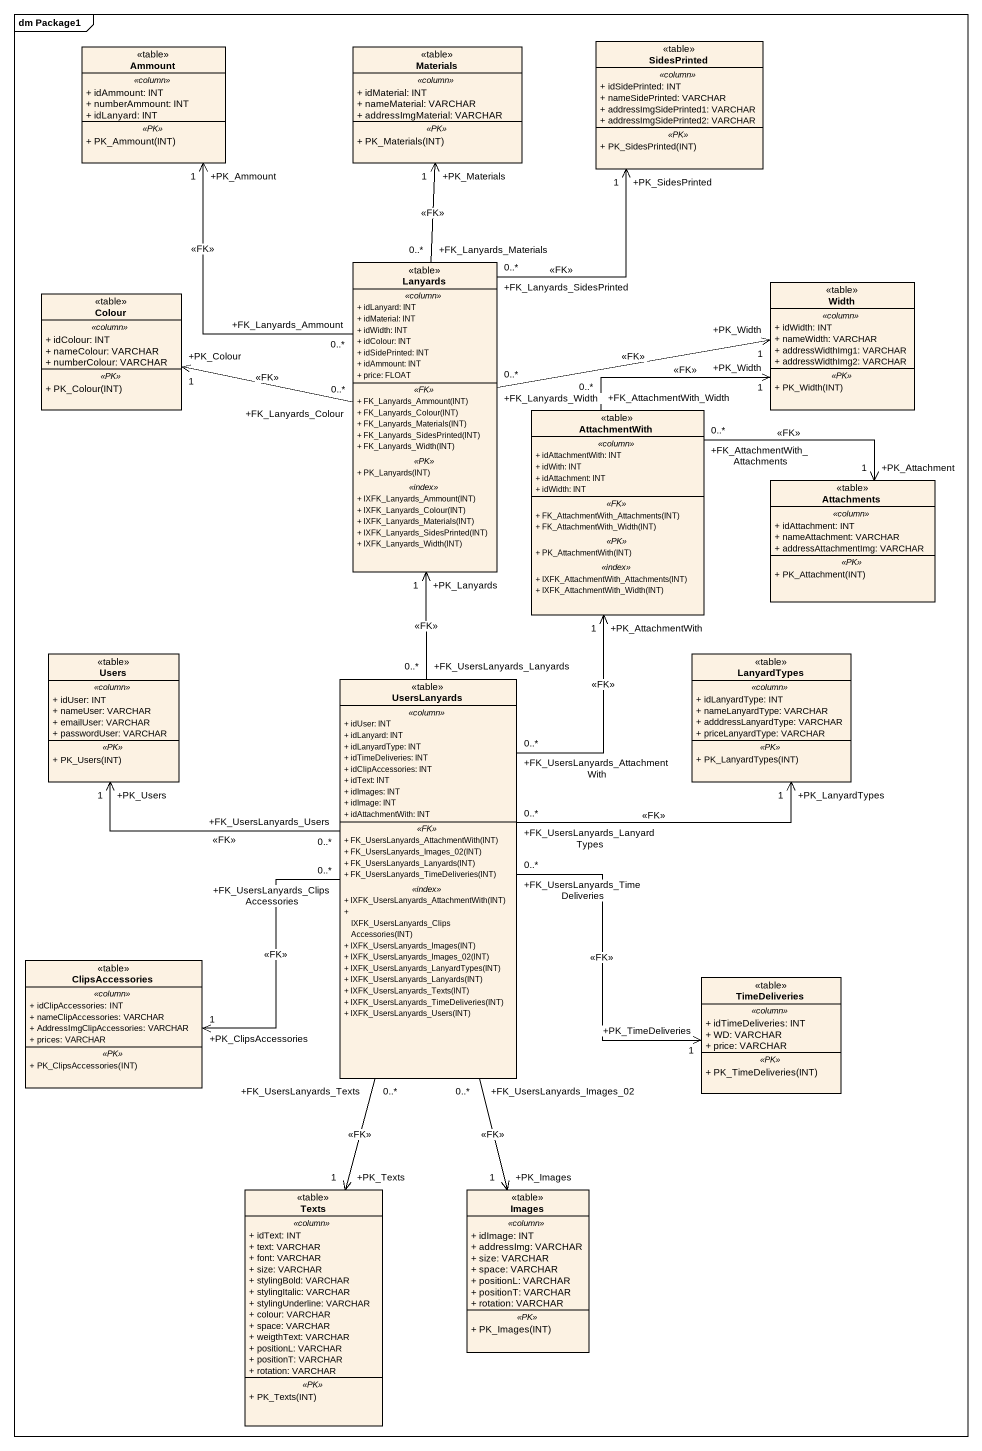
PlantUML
@startuml
mainframe dm Package1
hide circle
hide empty members
skinparam classAttributeIconSize 0
class Ammount <<table>> {
  .. <<column>> ..
  + idAmmount: INT
  + numberAmmount: INT
  + idLanyard: INT
  .. <<PK>> ..
  + PK_Ammount(INT)
}
class Materials <<table>> {
  .. <<column>> ..
  + idMaterial: INT
  + nameMaterial: VARCHAR
  + addressImgMaterial: VARCHAR
  .. <<PK>> ..
  + PK_Materials(INT)
}
class SidesPrinted <<table>> {
  .. <<column>> ..
  + idSidePrinted: INT
  + nameSidePrinted: VARCHAR
  + addressImgSidePrinted1: VARCHAR
  + addressImgSidePrinted2: VARCHAR
  .. <<PK>> ..
  + PK_SidesPrinted(INT)
}
class Colour <<table>> {
  .. <<column>> ..
  + idColour: INT
  + nameColour: VARCHAR
  + numberColour: VARCHAR
  .. <<PK>> ..
  + PK_Colour(INT)
}
class Lanyards <<table>> {
  .. <<column>> ..
  + idLanyard: INT
  + idMaterial: INT
  + idWidth: INT
  + idColour: INT
  + idSidePrinted: INT
  + idAmmount: INT
  + price: FLOAT
  .. <<FK>> ..
  + FK_Lanyards_Ammount(INT)
  + FK_Lanyards_Colour(INT)
  + FK_Lanyards_Materials(INT)
  + FK_Lanyards_SidesPrinted(INT)
  + FK_Lanyards_Width(INT)
  .. <<PK>> ..
  + PK_Lanyards(INT)
  .. <<index>> ..
  + IXFK_Lanyards_Ammount(INT)
  + IXFK_Lanyards_Colour(INT)
  + IXFK_Lanyards_Materials(INT)
  + IXFK_Lanyards_SidesPrinted(INT)
  + IXFK_Lanyards_Width(INT)
}
class Width <<table>> {
  .. <<column>> ..
  + idWidth: INT
  + nameWidth: VARCHAR
  + addressWidthImg1: VARCHAR
  + addressWidthImg2: VARCHAR
  .. <<PK>> ..
  + PK_Width(INT)
}
class AttachmentWith <<table>> {
  .. <<column>> ..
  + idAttachmentWith: INT
  + idWith: INT
  + idAttachment: INT
  + idWidth: INT
  .. <<FK>> ..
  + FK_AttachmentWith_Attachments(INT)
  + FK_AttachmentWith_Width(INT)
  .. <<PK>> ..
  + PK_AttachmentWith(INT)
  .. <<index>> ..
  + IXFK_AttachmentWith_Attachments(INT)
  + IXFK_AttachmentWith_Width(INT)
}
class Attachments <<table>> {
  .. <<column>> ..
  + idAttachment: INT
  + nameAttachment: VARCHAR
  + addressAttachmentImg: VARCHAR
  .. <<PK>> ..
  + PK_Attachment(INT)
}
class Users <<table>> {
  .. <<column>> ..
  + idUser: INT
  + nameUser: VARCHAR
  + emailUser: VARCHAR
  + passwordUser: VARCHAR
  .. <<PK>> ..
  + PK_Users(INT)
}
class LanyardTypes <<table>> {
  .. <<column>> ..
  + idLanyardType: INT
  + nameLanyardType: VARCHAR
  + adddressLanyardType: VARCHAR
  + priceLanyardType: VARCHAR
  .. <<PK>> ..
  + PK_LanyardTypes(INT)
}
class UsersLanyards <<table>> {
  .. <<column>> ..
  + idUser: INT
  + idLanyard: INT
  + idLanyardType: INT
  + idTimeDeliveries: INT
  + idClipAccessories: INT
  + idText: INT
  + idImages: INT
  + idImage: INT
  + idAttachmentWith: INT
  .. <<FK>> ..
  + FK_UsersLanyards_AttachmentWith(INT)
  + FK_UsersLanyards_Images_02(INT)
  + FK_UsersLanyards_Lanyards(INT)
  + FK_UsersLanyards_TimeDeliveries(INT)
  .. <<index>> ..
  + IXFK_UsersLanyards_AttachmentWith(INT)
  + IXFK_UsersLanyards_ClipsAccessories(INT)
  + IXFK_UsersLanyards_Images(INT)
  + IXFK_UsersLanyards_Images_02(INT)
  + IXFK_UsersLanyards_LanyardTypes(INT)
  + IXFK_UsersLanyards_Lanyards(INT)
  + IXFK_UsersLanyards_Texts(INT)
  + IXFK_UsersLanyards_TimeDeliveries(INT)
  + IXFK_UsersLanyards_Users(INT)
}
class ClipsAccessories <<table>> {
  .. <<column>> ..
  + idClipAccessories: INT
  + nameClipAccessories: VARCHAR
  + AddressImgClipAccessories: VARCHAR
  + prices: VARCHAR
  .. <<PK>> ..
  + PK_ClipsAccessories(INT)
}
class TimeDeliveries <<table>> {
  .. <<column>> ..
  + idTimeDeliveries: INT
  + WD: VARCHAR
  + price: VARCHAR
  .. <<PK>> ..
  + PK_TimeDeliveries(INT)
}
class Texts <<table>> {
  .. <<column>> ..
  + idText: INT
  + text: VARCHAR
  + font: VARCHAR
  + size: VARCHAR
  + stylingBold: VARCHAR
  + stylingItalic: VARCHAR
  + stylingUnderline: VARCHAR
  + colour: VARCHAR
  + space: VARCHAR
  + weigthText: VARCHAR
  + positionL: VARCHAR
  + positionT: VARCHAR
  + rotation: VARCHAR
  .. <<PK>> ..
  + PK_Texts(INT)
}
class Images <<table>> {
  .. <<column>> ..
  + idImage: INT
  + addressImg: VARCHAR
  + size: VARCHAR
  + space: VARCHAR
  + positionL: VARCHAR
  + positionT: VARCHAR
  + rotation: VARCHAR
  .. <<PK>> ..
  + PK_Images(INT)
}
Lanyards "+FK_Lanyards_Ammount\n0..*" -up-> "+PK_Ammount\n1" Ammount : <<FK>>
Lanyards "+FK_Lanyards_Materials\n0..*" -up-> "+PK_Materials\n1" Materials : <<FK>>
Lanyards "+FK_Lanyards_SidesPrinted\n0..*" -up-> "+PK_SidesPrinted\n1" SidesPrinted : <<FK>>
Lanyards "+FK_Lanyards_Colour\n0..*" -left-> "+PK_Colour\n1" Colour : <<FK>>
Lanyards "+FK_Lanyards_Width\n0..*" -right-> "+PK_Width\n1" Width : <<FK>>
AttachmentWith "+FK_AttachmentWith_Width\n0..*" -up-> "+PK_Width\n1" Width : <<FK>>
AttachmentWith "+FK_AttachmentWith_Attachments\n0..*" -right-> "+PK_Attachment\n1" Attachments : <<FK>>
UsersLanyards "+FK_UsersLanyards_Lanyards\n0..*" -up-> "+PK_Lanyards\n1" Lanyards : <<FK>>
UsersLanyards "+FK_UsersLanyards_AttachmentWith\n0..*" -up-> "+PK_AttachmentWith\n1" AttachmentWith : <<FK>>
UsersLanyards "+FK_UsersLanyards_Users\n0..*" -left-> "+PK_Users\n1" Users : <<FK>>
UsersLanyards "+FK_UsersLanyards_LanyardTypes\n0..*" -right-> "+PK_LanyardTypes\n1" LanyardTypes : <<FK>>
UsersLanyards "+FK_UsersLanyards_ClipsAccessories\n0..*" -left-> "+PK_ClipsAccessories\n1" ClipsAccessories : <<FK>>
UsersLanyards "+FK_UsersLanyards_TimeDeliveries\n0..*" -right-> "+PK_TimeDeliveries\n1" TimeDeliveries : <<FK>>
UsersLanyards "+FK_UsersLanyards_Texts\n0..*" --> "+PK_Texts\n1" Texts : <<FK>>
UsersLanyards "+FK_UsersLanyards_Images_02\n0..*" --> "+PK_Images\n1" Images : <<FK>>
@enduml
